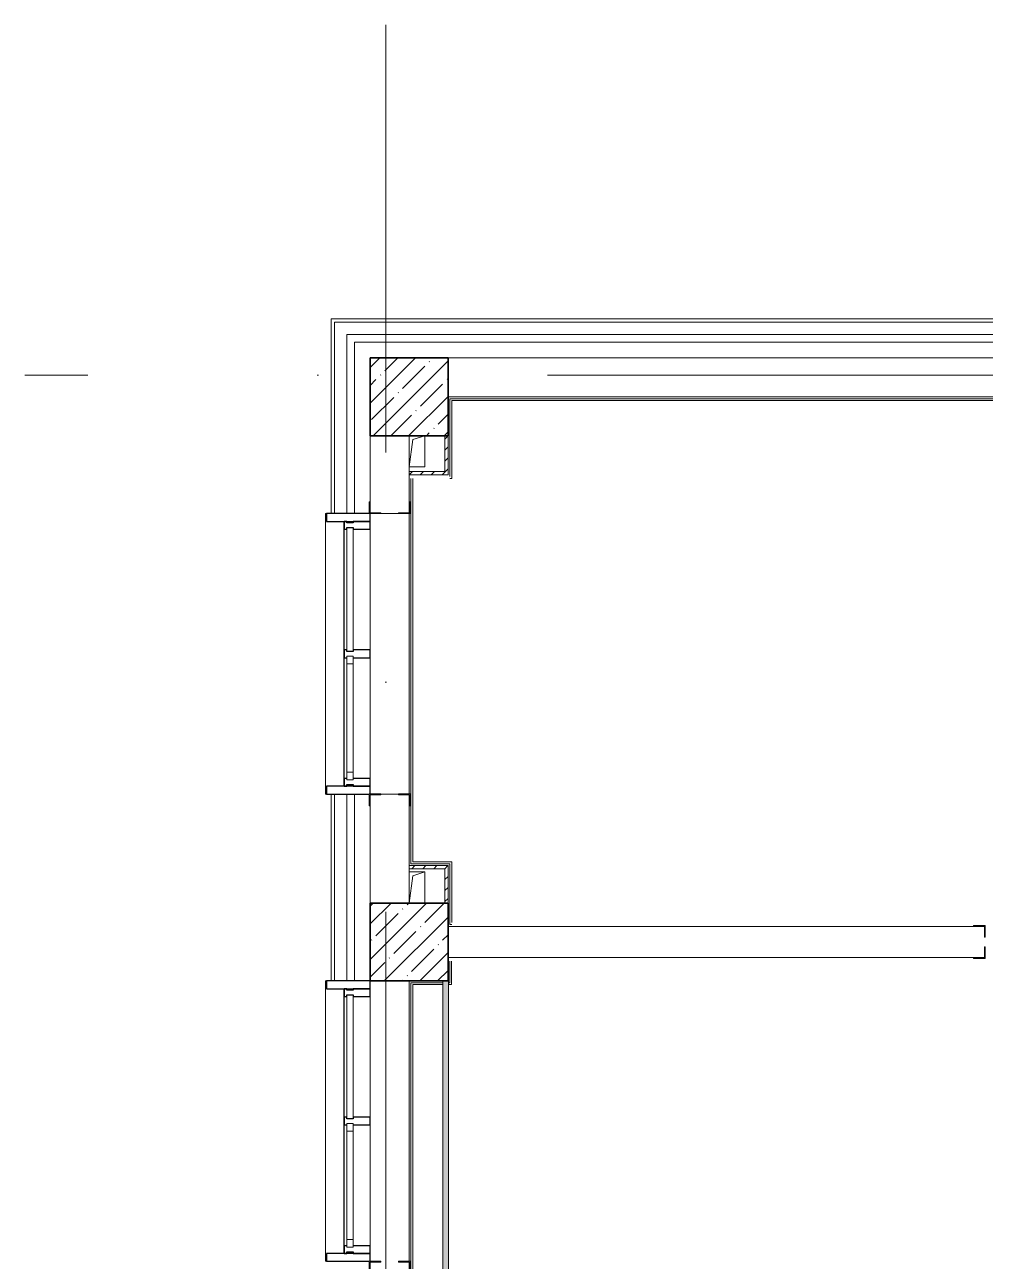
# Model space of a CAD drawing. Header units: millimetres. Extents: x 5993 to 95364, y 94667 to 143522.
# Drawn here: x 41444 to 41946, y 117511 to 118158 of the extents above; entities that cross this region are included whole.
import ezdxf

# ---------------------------------------------------------------- set-up
doc = ezdxf.new("R2010")
doc.units = ezdxf.units.MM
doc.linetypes.add('50_200_ШТРИХ_1Т_ш5_п1_п1_', pattern=[1400, 1000, -200, 0, -200])
doc.linetypes.add('Штрих короткий', pattern=[300, 150, -150])
for name, color, linetype, lineweight in [('0-2', 7, 'Continuous', 9), ('S-GRID-____-OTLN-1', 7, '50_200_ШТРИХ_1Т_ш5_п1_п1_', 9), ('Импосты витража', 7, 'Continuous', 9), ('Импосты витража-1', 7, 'Continuous', 25), ('Каркас_Импост', 7, 'Continuous', 13), ('Каркас_Импост-1', 7, 'Continuous', 9), ('Несущие колонны', 7, 'Continuous', 9), ('Несущие колонны-1', 7, 'Continuous', 35), ('Обобщенные модели', 7, 'Continuous', 9), ('Общие ребра', 7, 'Continuous', 9), ('Окна', 7, 'Continuous', 9), ('Остекление-1', 7, 'Continuous', 9), ('Перемычка-1', 7, 'Штрих короткий', 9), ('Стены', 7, 'Continuous', 9), ('Стены-1', 7, 'Continuous', 13)]:
    doc.layers.add(name, color=color, linetype=linetype, lineweight=lineweight)
doc.layers.add('Обобщенные модели-4', color=7, linetype='Continuous', lineweight=9, true_color=0x8080c0)
doc.layers.add('Штриховка разреза-4', color=7, linetype='Continuous', lineweight=5, true_color=0x0080ff)

# ---------------------------------------------------------------- blocks, each defined once
blk = doc.blocks.new('BSC_Колонна _Прямоугольная - 500х500-V46-АИ2_01_План напольных покрытий и плинтусов 1го этажа _Часть 2_')
at = {"layer": 'Несущие колонны'}
h = blk.add_hatch(dxfattribs=at)
h.set_pattern_fill('FP_56', color=256, style=0, pattern_type=2)
h.set_pattern_definition([(45, (-150, -49300), (-114.04925, 114.04925), []), (45, (-35.95, -49300), (-114.04925, 114.04925), [201.613, -40.323, 3.353, -36.97])])
h.paths.add_polyline_path([(-250, -250), (250, -250), (250, 250), (-250, 250)], flags=0)
at = {"layer": 'Несущие колонны-1'}
for p, q in [((250, 250), (-250, 250)), ((-250, 250), (-250, -250)), ((250, -250), (250, 250)), ((-250, -250), (250, -250))]:
    blk.add_line(p, q, dxfattribs=at)
blk = doc.blocks.new('BSC_Колонна _Прямоугольная - 500х500-V56-АИ2_01_План напольных покрытий и плинтусов 1го этажа _Часть 2_')
at = {"layer": 'Несущие колонны'}
h = blk.add_hatch(dxfattribs=at)
h.set_pattern_fill('FP_66', color=256, style=0, pattern_type=2)
h.set_pattern_definition([(45, (-150, -45800), (-114.04925, 114.04925), []), (45, (-35.95, -45800), (-114.04925, 114.04925), [201.613, -40.323, 3.353, -36.97])])
h.paths.add_polyline_path([(-250, -250), (250, -250), (250, 250), (-250, 250)], flags=0)
at = {"layer": 'Несущие колонны-1'}
for p, q in [((250, 250), (-250, 250)), ((-250, 250), (-250, -250)), ((250, -250), (250, 250)), ((-250, -250), (250, -250))]:
    blk.add_line(p, q, dxfattribs=at)
blk = doc.blocks.new('Проем_Дверь_Прямоугольный - 1800х2700h_оконные проемы-25805030-АИ2_01_План напольных покрытий и плинтусов 1го этажа _Часть 2_')
at = {"layer": 'Перемычка-1'}
for p, q in [((900, 125), (-900, 125)), ((900, -125), (-900, -125))]:
    blk.add_line(p, q, dxfattribs=at)
blk = doc.blocks.new('PNS_Панель прямоугольная2 - Нр_Стекло - 40мм-26243474-АИ2_01_План напольных покрытий и плинтусов 1го этажа _Часть 2_')
at = {"layer": 'Каркас_Импост'}
for p, q in [((-397.5, 0), (-397.5, 40)), ((-397.5, 40), (-347.5, 40)), ((-347.5, 40), (-347.5, 0)), ((397.5, 40), (347.5, 40)), ((347.5, 40), (347.5, 0)), ((397.5, 0), (397.5, 40)), ((-347.5, 0), (-397.5, 0)), ((347.5, 0), (397.5, 0))]:
    blk.add_line(p, q, dxfattribs=at)
at = {"layer": 'Каркас_Импост-1'}
for p, q in [((-347.5, 40), (347.5, 40)), ((-347.5, 0), (347.5, 0))]:
    blk.add_line(p, q, dxfattribs=at)
blk = doc.blocks.new('Прямоугольный импост - Импост структурный с накладкой - 150мм-25647633-АИ2_01_План напольных покрытий и плинтусов 1го этажа _Часть 2_')
at = {"layer": 'Импосты витража-1'}
for p, q in [((-25, 0), (-25, 17)), ((-25, 17), (25, 17)), ((-15, 0), (-25, 0)), ((-15, -40), (-15, 0)), ((25, 17), (25, 0)), ((-25, -150), (-25, -40)), ((-25, -40), (-15, -40)), ((25, -40), (25, -150)), ((25, -150), (-25, -150))]:
    blk.add_line(p, q, dxfattribs=at)
blk = doc.blocks.new('Прямоугольный импост - Импост структурный с накладкой - 150мм-25647642-АИ2_01_План напольных покрытий и плинтусов 1го этажа _Часть 2_')
at = {"layer": 'Импосты витража'}
for p, q in [((93625, -100), (94400, -100)), ((93625, -267), (94400, -267))]:
    blk.add_line(p, q, dxfattribs=at)
blk = doc.blocks.new('Прямоугольный импост - Импост структурный с накладкой - 150мм-V143-АИ2_01_План напольных покрытий и плинтусов 1го этажа _Часть 2_')
at = {"layer": 'Импосты витража-1'}
for p, q in [((-25, 0), (-25, 17)), ((-25, 17), (25, 17)), ((25, 0), (15, 0)), ((15, 0), (15, -40)), ((25, 17), (25, 0)), ((-25, -150), (-25, -40)), ((15, -40), (25, -40)), ((25, -40), (25, -150)), ((25, -150), (-25, -150))]:
    blk.add_line(p, q, dxfattribs=at)
blk = doc.blocks.new('PNS_Панель прямоугольная1 - Нр_Стекло - 40мм-25259299-АИ2_01_План напольных покрытий и плинтусов 1го этажа _Часть 2_')
at = {"layer": 'Остекление-1'}
for p, q in [((-387.5, 40), (387.5, 40)), ((-397.5, 0), (397.5, 0)), ((387.5, 0), (-387.5, 0))]:
    blk.add_line(p, q, dxfattribs=at)
blk = doc.blocks.new('Прямоугольный импост - Импост структурный с накладкой - 150мм-25647644-АИ2_01_План напольных покрытий и плинтусов 1го этажа _Часть 2_')
at = {"layer": 'Импосты витража-1'}
for p, q in [((-25, 0), (-25, 17)), ((-25, 17), (25, 17)), ((-15, 0), (-25, 0)), ((-15, -40), (-15, 0)), ((25, 0), (15, 0)), ((15, 0), (15, -40)), ((25, 17), (25, 0)), ((-25, -150), (-25, -40)), ((-25, -40), (-15, -40)), ((15, -40), (25, -40)), ((25, -40), (25, -150)), ((25, -150), (-25, -150))]:
    blk.add_line(p, q, dxfattribs=at)
blk = doc.blocks.new('Прямоугольный импост - Откос НВФ_50х280 мм-25993834-АИ2_01_План напольных покрытий и плинтусов 1го этажа _Часть 2_')
at = {"layer": 'Импосты витража-1'}
for p, q in [((-50, 130), (0, 130)), ((-50, -150), (-50, 130)), ((0, 130), (0, -144)), ((0, -150), (-50, -150))]:
    blk.add_line(p, q, dxfattribs=at)
blk = doc.blocks.new('Прямоугольный импост - Откос НВФ_50х280 мм-25993838-АИ2_01_План напольных покрытий и плинтусов 1го этажа _Часть 2_')
at = {"layer": 'Импосты витража-1'}
for p, q in [((0, 130), (-50, 130)), ((-50, 130), (-50, -150)), ((0, -144), (0, 130)), ((-50, -150), (0, -150))]:
    blk.add_line(p, q, dxfattribs=at)
blk = doc.blocks.new('Прямоугольный импост - Откос НВФ_50х280 мм-V153-АИ2_01_План напольных покрытий и плинтусов 1го этажа _Часть 2_')
at = {"layer": 'Импосты витража-1'}
for p, q in [((0, 130), (-50, 130)), ((-50, 130), (-50, -150)), ((0, -150), (0, 130)), ((-50, -150), (0, -150))]:
    blk.add_line(p, q, dxfattribs=at)
blk = doc.blocks.new('Фахверк_СКБ_Уголок - 250_2700-27497298-АИ2_01_План напольных покрытий и плинтусов 1го этажа _Часть 2_')
at = {"layer": 'Обобщенные модели'}
for p, q in [((200, 181), (125, 181)), ((125, 181), (125, 106)), ((131, 106), (131, 175)), ((131, 175), (200, 175)), ((200, 175), (200, 181)), ((125, 106), (131, 106)), ((131, -6), (125, -6)), ((125, -6), (125, -81)), ((131, -75), (131, -6)), ((200, -75), (131, -75)), ((200, -81), (200, -75)), ((125, -81), (200, -81))]:
    blk.add_line(p, q, dxfattribs=at)
blk = doc.blocks.new('Фахверк_СКБ_Уголок - 200_3600-27915153-АИ2_01_План напольных покрытий и плинтусов 1го этажа _Часть 2_')
at = {"layer": 'Обобщенные модели'}
for p, q in [((125, 156), (50, 156)), ((50, 156), (50, 150)), ((50, 150), (119, 150)), ((119, 150), (119, 81)), ((119, 81), (125, 81)), ((125, 81), (125, 156)), ((125, 19), (119, 19)), ((119, 19), (119, -50)), ((125, -56), (125, 19)), ((119, -50), (50, -50)), ((50, -50), (50, -56)), ((50, -56), (125, -56))]:
    blk.add_line(p, q, dxfattribs=at)
blk = doc.blocks.new('AR_Отверстие прямоугольное _в плите_ - AR_Отверстие прямоугольное _в плите_-V215-АИ2_01_План напольных покрытий и плинтусов 1го этажа _Часть 2_')
at = {"layer": 'Обобщенные модели'}
for p, q in [((-25, 75), (50, 100)), ((50, -100), (50, 100)), ((-50, -100), (-25, 75)), ((-50, -100), (50, -100))]:
    blk.add_line(p, q, dxfattribs=at)
blk = doc.blocks.new('AR_Отверстие прямоугольное _в плите_ - AR_Отверстие прямоугольное _в плите_-V214-АИ2_01_План напольных покрытий и плинтусов 1го этажа _Часть 2_')
at = {"layer": 'Обобщенные модели'}
for p, q in [((50, 100), (-50, 100)), ((-25, 75), (50, 100)), ((50, -100), (50, 100)), ((-50, -100), (-25, 75))]:
    blk.add_line(p, q, dxfattribs=at)
blk = doc.blocks.new('Отлив_СКБ - Отлив витража_120_НВФ-31885689-АИ2_01_План напольных покрытий и плинтусов 1го этажа _Часть 2_')
at = {"layer": 'Окна'}
for p, q in [((0, 113), (0, 120)), ((1800, 120), (0, 120)), ((1800, 120), (1800, 113)), ((50, 2), (1750, 2))]:
    blk.add_line(p, q, dxfattribs=at)

msp = doc.modelspace()

# ---------------------------------------------------------------- hatches: boundary and pattern name
at = {"layer": 'Обобщенные модели-4'}
msp.add_hatch(color=256, dxfattribs=at).paths.add_polyline_path([(41665.23, 117481.34), (41665.43, 117481.34), (41665.43, 117657.94), (41662.58, 117657.94), (41662.58, 117482.96), (41665.23, 117482.96)], flags=0)

# ---------------------------------------------------------------- linework, layer by layer
at = {"layer": 'S-GRID-____-OTLN-1', "color": 251, "ltscale": 0.6, "true_color": 0x636466}
for p, q in [((41632.66, 113733.6), (41632.66, 118157.62)), ((43997.34, 117974.53), (41443.97, 117974.53))]:
    msp.add_line(p, q, dxfattribs=at)
at = {"layer": 'Обобщенные модели'}
for p, q in [((41662.58, 117657.94), (41662.58, 117482.96)), ((41665.43, 117657.94), (41665.23, 117657.94)), ((41665.43, 117481.34), (41665.43, 117657.94))]:
    msp.add_line(p, q, dxfattribs=at)
at = {"layer": 'Общие ребра'}
for p, q in [((42279.76, 118002.24), (41605.81, 118002.24)), ((41605.81, 118002.24), (42279.76, 118002.24)), ((41605.81, 117995.73), (41605.81, 117983.52)), ((42279.76, 117995.73), (41612.32, 117995.73)), ((41612.32, 117991.66), (41612.32, 117995.73)), ((41612.32, 117983.52), (41612.32, 117991.66)), ((42279.76, 117991.66), (41616.39, 117991.66)), ((41616.39, 117983.52), (41616.39, 117991.66)), ((41605.81, 117983.52), (41605.81, 117902.12)), ((41605.81, 117902.12), (41605.81, 117983.52)), ((41612.32, 117902.12), (41612.32, 117983.52)), ((41616.39, 117902.12), (41616.39, 117983.52)), ((41624.53, 117942.82), (41624.53, 117908.23)), ((41624.53, 117908.23), (41624.53, 117942.82)), ((41605.81, 117755.61), (41605.81, 117657.94)), ((41605.81, 117657.94), (41605.81, 117755.61)), ((41612.32, 117657.94), (41612.32, 117755.61)), ((41616.39, 117657.94), (41616.39, 117755.61)), ((41624.53, 117749.51), (41624.53, 117698.64)), ((41624.53, 117698.64), (41624.53, 117749.51))]:
    msp.add_line(p, q, dxfattribs=at)
at = {"layer": 'Стены'}
for p, q in [((41666.21, 117962.19), (42180.14, 117962.19)), ((41666.21, 117921.5), (41666.21, 117962.19)), ((42180.14, 117961.22), (41667.18, 117961.22)), ((41667.18, 117961.22), (41667.18, 117920.52)), ((41645.86, 117719.15), (41645.86, 117920.52)), ((41646.83, 117920.52), (41646.83, 117720.12)), ((41666.21, 117920.52), (41667.18, 117920.52)), ((41644.88, 117902.12), (41644.88, 117755.61)), ((41666.21, 117719.15), (41645.86, 117719.15)), ((41646.83, 117720.12), (41667.18, 117720.12)), ((41666.21, 117687.4), (41666.21, 117719.15)), ((41667.18, 117720.12), (41667.18, 117688.38)), ((41666.21, 117687.4), (41667.18, 117687.4)), ((41666.21, 117656.96), (41666.21, 117668.28)), ((41667.1, 117668.28), (41667.1, 117656.07)), ((41644.88, 117657.94), (41644.88, 117511.43)), ((41645.86, 117656.96), (41662.58, 117656.96)), ((41645.86, 117482.96), (41645.86, 117656.96)), ((41662.58, 117656.07), (41646.75, 117656.07)), ((41646.75, 117656.07), (41646.75, 117483.86)), ((41665.43, 117656.96), (41666.21, 117656.96)), ((41665.43, 117656.07), (41667.1, 117656.07))]:
    msp.add_line(p, q, dxfattribs=at)
at = {"layer": 'Стены-1'}
for p, q in [((41604.18, 118003.87), (41604.18, 117902.12)), ((41605.81, 118003.87), (41604.18, 118003.87)), ((42279.76, 118003.87), (41605.81, 118003.87)), ((41605.81, 118002.24), (41605.81, 117995.73)), ((41605.81, 117995.73), (41605.81, 118002.24)), ((41665.23, 117983.52), (42239.07, 117983.52)), ((42190.23, 117983.52), (41665.23, 117983.52)), ((41665.23, 117963.17), (42190.23, 117963.17)), ((41644.88, 117908.23), (41644.88, 117942.82)), ((41663.6, 117942.82), (41663.6, 117924.1)), ((41665.23, 117922.47), (41665.23, 117942.82)), ((41663.6, 117924.1), (41644.88, 117924.1)), ((41644.88, 117924.1), (41644.88, 117922.47)), ((41644.88, 117922.47), (41665.23, 117922.47)), ((41604.18, 117902.12), (41605.81, 117902.12)), ((41605.81, 117902.12), (41624.04, 117902.12)), ((41630.15, 117902.12), (41639.26, 117902.12)), ((41604.18, 117755.61), (41604.18, 117657.94)), ((41605.81, 117755.61), (41604.18, 117755.61)), ((41624.04, 117755.61), (41605.81, 117755.61)), ((41639.26, 117755.61), (41630.15, 117755.61)), ((41644.88, 117698.64), (41644.88, 117749.51)), ((41665.23, 117718.17), (41644.88, 117718.17)), ((41644.88, 117718.17), (41644.88, 117716.54)), ((41665.23, 117698.64), (41665.23, 117718.17)), ((41644.88, 117716.54), (41663.6, 117716.54)), ((41663.6, 117716.54), (41663.6, 117698.64)), ((41939.94, 117686.43), (41665.23, 117686.43)), ((41665.23, 117670.15), (41939.94, 117670.15)), ((41604.18, 117657.94), (41605.81, 117657.94)), ((41605.81, 117657.94), (41624.53, 117657.94))]:
    msp.add_line(p, q, dxfattribs=at)
at = {"layer": 'Штриховка разреза-4'}
for p, q in [((41663.6, 117941.11), (41665.23, 117942.74)), ((41663.6, 117935.35), (41665.23, 117936.98)), ((41663.6, 117929.6), (41665.23, 117931.23)), ((41663.86, 117924.1), (41665.23, 117925.47)), ((41644.97, 117922.47), (41646.59, 117924.1)), ((41650.72, 117922.47), (41652.35, 117924.1)), ((41656.48, 117922.47), (41658.1, 117924.1)), ((41662.23, 117922.47), (41663.86, 117924.1)), ((41646.23, 117716.54), (41647.86, 117718.17)), ((41651.99, 117716.54), (41653.62, 117718.17)), ((41657.75, 117716.54), (41659.37, 117718.17)), ((41663.5, 117716.54), (41665.13, 117718.17)), ((41663.6, 117710.89), (41665.23, 117712.52)), ((41663.6, 117705.13), (41665.23, 117706.76)), ((41663.6, 117699.38), (41665.23, 117701))]:
    msp.add_line(p, q, dxfattribs=at)

# ---------------------------------------------------------------- block references
at = {"layer": '0-2', "xscale": 0.08139549610658335, "yscale": 0.08139549610658335, "zscale": 0.08139549610658335}
for name, p in [('BSC_Колонна _Прямоугольная - 500х500-V46-АИ2_01_План напольных покрытий и плинтусов 1го этажа _Часть 2_', (41644.88, 117963.17)), ('AR_Отверстие прямоугольное _в плите_ - AR_Отверстие прямоугольное _в плите_-V215-АИ2_01_План напольных покрытий и плинтусов 1го этажа _Часть 2_', (41648.95, 117934.68)), ('AR_Отверстие прямоугольное _в плите_ - AR_Отверстие прямоугольное _в плите_-V214-АИ2_01_План напольных покрытий и плинтусов 1го этажа _Часть 2_', (41648.95, 117706.78)), ('BSC_Колонна _Прямоугольная - 500х500-V56-АИ2_01_План напольных покрытий и плинтусов 1го этажа _Часть 2_', (41644.88, 117678.29)), ('Фахверк_СКБ_Уголок - 200_3600-27915153-АИ2_01_План напольных покрытий и плинтусов 1го этажа _Часть 2_', (41935.87, 117674.22))]:
    msp.add_blockref(name, p, dxfattribs=at)
for name, p, rotation in [('Фахверк_СКБ_Уголок - 250_2700-27497298-АИ2_01_План напольных покрытий и плинтусов 1го этажа _Часть 2_', (41638.78, 117891.95), 89.99999999999991), ('Отлив_СКБ - Отлив витража_120_НВФ-31885689-АИ2_01_План напольных покрытий и плинтусов 1го этажа _Часть 2_', (41610.94, 117755.61), 90), ('Прямоугольный импост - Откос НВФ_50х280 мм-25993838-АИ2_01_План напольных покрытий и плинтусов 1го этажа _Часть 2_', (41612.32, 117902.12), 89.99999999999773), ('Проем_Дверь_Прямоугольный - 1800х2700h_оконные проемы-25805030-АИ2_01_План напольных покрытий и плинтусов 1го этажа _Часть 2_', (41634.71, 117828.87), 89.99999999999991), ('Прямоугольный импост - Импост структурный с накладкой - 150мм-25647642-АИ2_01_План напольных покрытий и плинтусов 1го этажа _Часть 2_', (41632.67, 125514.64), 270.0000000000001), ('PNS_Панель прямоугольная1 - Нр_Стекло - 40мм-25259299-АИ2_01_План напольных покрытий и плинтусов 1го этажа _Часть 2_', (41612.32, 117862.44), 269.9999999999977), ('PNS_Панель прямоугольная2 - Нр_Стекло - 40мм-26243474-АИ2_01_План напольных покрытий и плинтусов 1го этажа _Часть 2_', (41612.32, 117795.29), 269.9999999999977), ('Прямоугольный импост - Импост структурный с накладкой - 150мм-25647642-АИ2_01_План напольных покрытий и плинтусов 1го этажа _Часть 2_', (41632.67, 125447.49), 270.0000000000001), ('Фахверк_СКБ_Уголок - 250_2700-27497298-АИ2_01_План напольных покрытий и плинтусов 1го этажа _Часть 2_', (41630.64, 117765.79), 269.9999999999999), ('Отлив_СКБ - Отлив витража_120_НВФ-31885689-АИ2_01_План напольных покрытий и плинтусов 1го этажа _Часть 2_', (41610.94, 117511.43), 90), ('Прямоугольный импост - Откос НВФ_50х280 мм-V153-АИ2_01_План напольных покрытий и плинтусов 1го этажа _Часть 2_', (41612.32, 117657.94), 89.99999999999773), ('Проем_Дверь_Прямоугольный - 1800х2700h_оконные проемы-25805030-АИ2_01_План напольных покрытий и плинтусов 1го этажа _Часть 2_', (41634.71, 117584.68), 89.99999999999991), ('Прямоугольный импост - Импост структурный с накладкой - 150мм-25647642-АИ2_01_План напольных покрытий и плинтусов 1го этажа _Часть 2_', (41632.67, 125270.45), 270.0000000000001), ('PNS_Панель прямоугольная1 - Нр_Стекло - 40мм-25259299-АИ2_01_План напольных покрытий и плинтусов 1го этажа _Часть 2_', (41612.32, 117618.26), 269.9999999999977), ('Прямоугольный импост - Импост структурный с накладкой - 150мм-25647642-АИ2_01_План напольных покрытий и плинтусов 1го этажа _Часть 2_', (41632.67, 125203.3), 270.0000000000001), ('PNS_Панель прямоугольная2 - Нр_Стекло - 40мм-26243474-АИ2_01_План напольных покрытий и плинтусов 1го этажа _Часть 2_', (41612.32, 117551.11), 269.9999999999977), ('Фахверк_СКБ_Уголок - 250_2700-27497298-АИ2_01_План напольных покрытий и плинтусов 1го этажа _Часть 2_', (41630.64, 117521.6), 269.9999999999999)]:
    msp.add_blockref(name, p, dxfattribs=dict(at, rotation=rotation))
at = {"layer": '0-2', "extrusion": (0, 0, -1), "xscale": 0.08139549610658335, "yscale": 0.08139549610658335, "zscale": 0.08139549610658335, "rotation": 270.0000000000023}
for name, p in [('Прямоугольный импост - Импост структурный с накладкой - 150мм-25647644-АИ2_01_План напольных покрытий и плинтусов 1го этажа _Часть 2_', (-41612.32, 117896.02)), ('Прямоугольный импост - Импост структурный с накладкой - 150мм-25647633-АИ2_01_План напольных покрытий и плинтусов 1го этажа _Часть 2_', (-41612.32, 117828.87)), ('Прямоугольный импост - Импост структурный с накладкой - 150мм-V143-АИ2_01_План напольных покрытий и плинтусов 1го этажа _Часть 2_', (-41612.32, 117761.72)), ('Прямоугольный импост - Откос НВФ_50х280 мм-25993834-АИ2_01_План напольных покрытий и плинтусов 1го этажа _Часть 2_', (-41612.32, 117755.61)), ('Прямоугольный импост - Импост структурный с накладкой - 150мм-25647644-АИ2_01_План напольных покрытий и плинтусов 1го этажа _Часть 2_', (-41612.32, 117651.83)), ('Прямоугольный импост - Импост структурный с накладкой - 150мм-25647633-АИ2_01_План напольных покрытий и плинтусов 1го этажа _Часть 2_', (-41612.32, 117584.68)), ('Прямоугольный импост - Импост структурный с накладкой - 150мм-V143-АИ2_01_План напольных покрытий и плинтусов 1го этажа _Часть 2_', (-41612.32, 117517.53)), ('Прямоугольный импост - Откос НВФ_50х280 мм-25993834-АИ2_01_План напольных покрытий и плинтусов 1го этажа _Часть 2_', (-41612.32, 117511.43))]:
    msp.add_blockref(name, p, dxfattribs=at)

doc.saveas('drawing.dxf')
